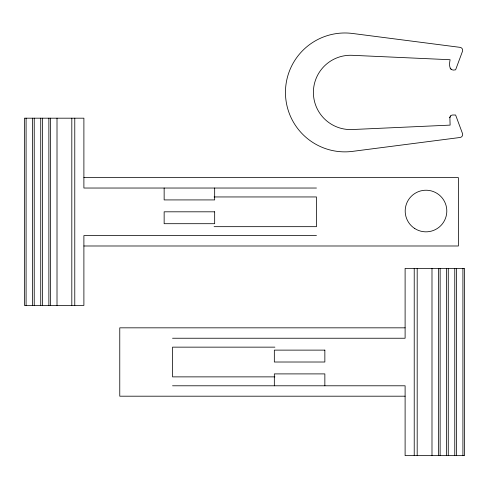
<?xml version="1.0" encoding="UTF-8"?>
<svg xmlns="http://www.w3.org/2000/svg" width="489" height="489" viewBox="0 0 489 489"><rect width="100%" height="100%" fill="white"/><g stroke="black" fill="none" stroke-linecap="round" stroke-linejoin="round"><path stroke-width="0.73" d="M449.874 117.323L450.118 125.117L352.221 129.536A37.152 37.152 0 0 1 313.394 92.421A37.152 37.152 0 0 1 352.221 55.306L450.118 59.725C449.11 64.383 448.725 71.602 455.607 69.829L462.484 51.339A2.971 2.971 0 0 0 460.082 47.36L352.514 33.466A59.444 59.444 0 0 0 285.454 92.421A59.444 59.444 0 0 0 352.514 151.376L460.082 137.482A2.971 2.971 0 0 0 462.484 133.497L455.607 115.007L452.771 115.007A2.971 2.971 0 0 0 450.62 115.93L449.874 117.323L450.62 115.93M83.894 177.629L458.395 177.629L458.395 245.991L83.894 245.991M316.462 188.033L83.894 188.033L83.894 118.185L24.45 118.185L24.45 305.436L83.894 305.436L83.894 235.588L316.462 235.588M214.09 196.951L316.462 196.951L316.462 226.67L214.09 226.67M405.106 327.832L119.768 327.832L119.768 396.194L405.106 396.194M172.538 338.235L405.106 338.235L405.106 268.388L464.55 268.388L464.55 455.638L405.106 455.638L405.106 385.79L172.538 385.79M274.91 347.147L172.538 347.147L172.538 376.872L274.91 376.872M450.155 68.264L451.243 69.407M462.912 268.388L462.912 455.638M456.408 268.388L456.408 455.638M454.77 268.388L454.77 455.638M448.266 268.388L448.266 455.638M446.628 268.388L446.628 455.638M440.131 268.388L440.131 455.638M438.492 268.388L438.492 455.638M431.989 268.388L431.989 455.638M417.184 268.388L417.184 455.638M414.226 268.388L414.226 455.638M324.855 385.79L324.855 373.902L274.329 373.902L274.329 385.79M214.671 188.033L214.671 199.922L164.145 199.922L164.145 188.033M74.774 118.185L74.774 305.436M71.816 118.185L71.816 305.436M57.011 118.185L57.011 305.436M50.508 118.185L50.508 305.436M48.869 118.185L48.869 305.436M42.372 118.185L42.372 305.436M40.734 118.185L40.734 305.436M34.23 118.185L34.23 305.436M32.592 118.185L32.592 305.436M26.088 118.185L26.088 305.436M214.671 211.81L164.145 211.81L164.145 223.699L214.671 223.699L214.671 211.81M324.855 350.124L274.329 350.124L274.329 362.013L324.855 362.013L324.855 350.124M414.788 228.559A20.807 20.807 0 0 0 446.787 211.975A20.807 20.807 0 0 0 416.426 192.556A20.807 20.807 0 0 0 414.788 228.559"/></g></svg>
